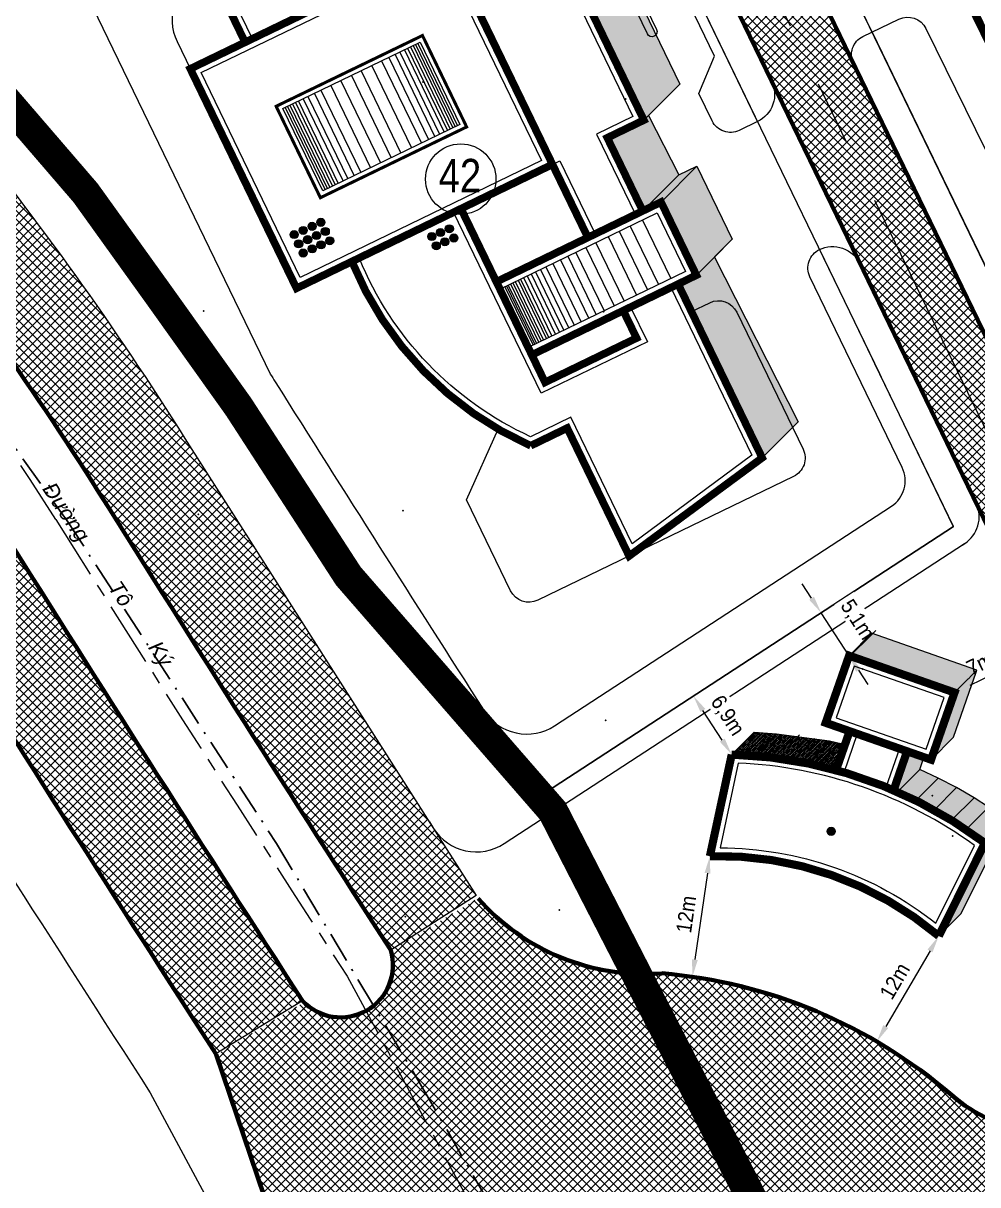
# Model space of a CAD drawing. Header units: millimetres. Extents: x 89040 to 596321, y -313033 to 2401191.
# Drawn here: x 595561.6 to 595655.6, y 1200330.2 to 1200444.5 of the extents above; entities that cross this region are included whole.
import ezdxf

# ---------------------------------------------------------------- set-up
doc = ezdxf.new("R2010")
doc.units = ezdxf.units.MM
doc.header["$MEASUREMENT"] = 0
for name, pattern in [('CENTER', [50.8, 31.75, -6.35, 6.35, -6.35]), ('DASHDOT2', [0.5, 0.25, -0.125, 0, -0.125]), ('HIDDEN', [0.375, 0.25, -0.125]), ('RANHXA', [5.2, 3, -1, 0.2, -1])]:
    doc.linetypes.add(name, pattern=pattern)
doc.layers.get('0').update_dxf_attribs({"color": 251, "lineweight": 9})
doc.layers.get('Defpoints').update_dxf_attribs({"lineweight": 9})
for name, color, linetype, lineweight in [('BONGDO', 251, 'Continuous', 9), ('CONGTRINH', 7, 'Continuous', 20), ('CONGTRINH2', 30, 'Continuous', 18), ('LEDUONG', 6, 'Continuous', 20), ('LONGDUONG', 4, 'Continuous', 90), ('RANHDAT', 1, 'DASHDOT2', 25), ('SO', 61, 'Continuous', 18), ('tang cao', 7, 'Continuous', 5), ('truc', 8, 'CENTER', 9)]:
    doc.layers.add(name, color=color, linetype=linetype, lineweight=lineweight)
doc.layers.add('DUONG NOI BO CONG TRINH', color=7, linetype='Continuous', lineweight=20, true_color=0x5e5e5e)
for name, color, linetype in [('NOI-SUY-5', 5, 'Continuous'), ('TENPHO', 7, 'Continuous'), ('TIMP2', 3, 'Continuous')]:
    doc.layers.add(name, color=color, linetype=linetype)
doc.styles.add('STYLE2', font='VHELVCN.TTF')
doc.styles.add('TX', font='VHELVEB.TTF', dxfattribs={"width": 0.9})
doc.styles.add('VN-HEM', font='Vnariali.ttf')
doc.dimstyles.new('500', dxfattribs={"dimtxt": 1.5, "dimasz": 1.7, "dimexe": 0.5, "dimexo": 1, "dimgap": 0.75, "dimtad": 1, "dimdec": 1, "dimzin": 9, "dimtxsty": 'TX', "dimcen": 2.5, "dimclrd": 256, "dimclre": 256, "dimazin": 0, "dimtfac": 1, "dimtdec": 1, "dimtmove": 2, "dimatfit": 0, "dimldrblk": 'DOTSMALL', "dimfxl": 1, "dimtfill": 1, "dimlwd": -1, "dimlwe": -1, "dimarcsym": 0})
pattern_1 = [(45, (27179.217, -3.7959), (-0.44194173824, 0.44194173824), []), (135, (27179.217, -3.7959), (-0.44194173824, -0.44194173824), [])]
pattern_2 = [(45, (594650.35277, 1198136.11867), (-0.44194174, 0.44194174), []), (135, (594650.35277, 1198136.11867), (-0.44194174, -0.44194174), [])]
pattern_3 = [(45, (594650.35277, 1198136.11867), (-0.176776695, 0.176776695), []), (45, (594650.52954, 1198136.11867), (-0.176776695, 0.176776695), [0.3125, -0.0625, 0, -0.0625])]

# ---------------------------------------------------------------- blocks, each defined once
blk = doc.blocks.new('*D20')
at = {"layer": 'Defpoints', "color": 0, "transparency": 16777216}
for p in [(595659.61, 1200381.69), (595659.61, 1200381.69), (595653.3, 1200378.65)]:
    blk.add_point(p, dxfattribs=at)
at = {"layer": 'LEDUONG', "transparency": 16777216}
for p, q in [((595659.61, 1200381.69), (595659.39, 1200382.14)), ((595654.83, 1200379.39), (595658.08, 1200380.96)), ((595653.3, 1200378.65), (595653.08, 1200379.1))]:
    blk.add_line(p, q, dxfattribs=at)
for points in [[(595657.95, 1200381.21), (595658.2, 1200380.7), (595659.61, 1200381.69)], [(595654.71, 1200379.64), (595654.95, 1200379.13), (595653.3, 1200378.65)]]:
    blk.add_solid(points, dxfattribs=at)
at = {"layer": 'LEDUONG', "color": 0, "transparency": 16777216, "insert": (595655.8, 1200381.52), "char_height": 1.5, "attachment_point": 5, "rotation": 25.7612, "style": 'TX', "bg_fill": 3, "box_fill_scale": 1.25, "bg_fill_color": 256, "bg_fill_true_color": 13158600, "bg_fill_transparency": 0}
blk.add_mtext('7m', dxfattribs=at)
blk = doc.blocks.new('_DotSmall')
at = {"color": 0, "linetype": 'ByBlock', "const_width": 0.5}
blk.add_lwpolyline([(-0.0625, 0, 1), (0.0625, 0, 1)], format="xyb", close=True, dxfattribs=at)
blk = doc.blocks.new('*D21')
at = {"layer": 'Defpoints', "color": 0, "transparency": 16777216}
for p in [(595640.16, 1200386.51), (595640.16, 1200386.51), (595642.92, 1200382.28)]:
    blk.add_point(p, dxfattribs=at)
at = {"layer": 'LEDUONG', "transparency": 16777216}
for p, q in [((595639.23, 1200387.93), (595638.3, 1200389.35)), ((595640.16, 1200386.51), (595640.57, 1200386.78)), ((595642.92, 1200382.28), (595643.33, 1200382.55)), ((595643.84, 1200380.85), (595644.77, 1200379.43))]:
    blk.add_line(p, q, dxfattribs=at)
for points in [[(595639.46, 1200388.09), (595638.99, 1200387.78), (595640.16, 1200386.51)], [(595644.08, 1200381.01), (595643.61, 1200380.7), (595642.92, 1200382.28)]]:
    blk.add_solid(points, dxfattribs=at)
at = {"layer": 'LEDUONG', "color": 0, "transparency": 16777216, "insert": (595643.67, 1200385.78), "char_height": 1.5, "attachment_point": 5, "rotation": 303.1111, "style": 'TX', "bg_fill": 3, "box_fill_scale": 1.25, "bg_fill_color": 256, "bg_fill_true_color": 13158600, "bg_fill_transparency": 0}
blk.add_mtext('5,1m', dxfattribs=at)
at = {"layer": 'LEDUONG', "transparency": 16777216}
blk.add_line((595642.92, 1200382.28), (595640.16, 1200386.51), dxfattribs=at)
blk = doc.blocks.new('*D22')
at = {"layer": 'Defpoints', "color": 0, "transparency": 16777216}
for p in [(595651.75, 1200354.68), (595645.66, 1200344.3), (595645.66, 1200344.3)]:
    blk.add_point(p, dxfattribs=at)
at = {"layer": 'LEDUONG', "transparency": 16777216}
for p, q in [((595651.75, 1200354.68), (595651.31, 1200354.93)), ((595650.89, 1200353.21), (595646.52, 1200345.77)), ((595645.66, 1200344.3), (595645.23, 1200344.55))]:
    blk.add_line(p, q, dxfattribs=at)
for points in [[(595650.64, 1200353.35), (595651.13, 1200353.07), (595651.75, 1200354.68)], [(595646.28, 1200345.91), (595646.77, 1200345.62), (595645.66, 1200344.3)]]:
    blk.add_solid(points, dxfattribs=at)
at = {"layer": 'LEDUONG', "color": 0, "transparency": 16777216, "insert": (595647.41, 1200350.25), "char_height": 1.5, "attachment_point": 5, "rotation": 59.6396, "style": 'TX', "bg_fill": 3, "box_fill_scale": 1.25, "bg_fill_color": 256, "bg_fill_true_color": 13158600, "bg_fill_transparency": 0}
blk.add_mtext('12m', dxfattribs=at)
blk = doc.blocks.new('*D23')
at = {"layer": 'Defpoints', "color": 0, "transparency": 16777216}
for p in [(595629.21, 1200362.54), (595627.49, 1200350.67), (595627.49, 1200350.67)]:
    blk.add_point(p, dxfattribs=at)
at = {"layer": 'LEDUONG', "transparency": 16777216}
for p, q in [((595629.21, 1200362.54), (595629.71, 1200362.47)), ((595628.97, 1200360.86), (595627.73, 1200352.35)), ((595627.49, 1200350.67), (595627.99, 1200350.59))]:
    blk.add_line(p, q, dxfattribs=at)
for points in [[(595628.69, 1200360.9), (595629.25, 1200360.82), (595629.21, 1200362.54)], [(595627.45, 1200352.39), (595628.02, 1200352.31), (595627.49, 1200350.67)]]:
    blk.add_solid(points, dxfattribs=at)
at = {"layer": 'LEDUONG', "color": 0, "transparency": 16777216, "insert": (595626.87, 1200356.82), "char_height": 1.5, "attachment_point": 5, "rotation": 81.743, "style": 'TX', "bg_fill": 3, "box_fill_scale": 1.25, "bg_fill_color": 256, "bg_fill_true_color": 13158600, "bg_fill_transparency": 0}
blk.add_mtext('12m', dxfattribs=at)
blk = doc.blocks.new('*D25')
at = {"layer": 'Defpoints', "color": 0, "transparency": 16777216}
for p in [(595627.59, 1200378.31), (595627.59, 1200378.31), (595631.36, 1200372.54)]:
    blk.add_point(p, dxfattribs=at)
at = {"layer": 'LEDUONG', "transparency": 16777216}
for p, q in [((595627.59, 1200378.31), (595628.01, 1200378.59)), ((595630.43, 1200373.96), (595628.52, 1200376.89)), ((595631.36, 1200372.54), (595631.78, 1200372.81))]:
    blk.add_line(p, q, dxfattribs=at)
for points in [[(595628.76, 1200377.04), (595628.28, 1200376.73), (595627.59, 1200378.31)], [(595630.67, 1200374.12), (595630.19, 1200373.81), (595631.36, 1200372.54)]]:
    blk.add_solid(points, dxfattribs=at)
at = {"layer": 'LEDUONG', "color": 0, "transparency": 16777216, "insert": (595630.88, 1200376.34), "char_height": 1.5, "attachment_point": 5, "rotation": 303.1111, "style": 'TX', "bg_fill": 3, "box_fill_scale": 1.25, "bg_fill_color": 256, "bg_fill_true_color": 13158600, "bg_fill_transparency": 0}
blk.add_mtext('6,9m', dxfattribs=at)

msp = doc.modelspace()

# ---------------------------------------------------------------- hatches: boundary and pattern name
at = {"layer": 'BONGDO'}
h = msp.add_hatch(dxfattribs=at)
h.set_pattern_fill('ANSI35', color=256, style=0)
h.set_pattern_definition(pattern_3)
h.paths.add_polyline_path([(595580.84, 1200448.07), (595584.38, 1200451.61), (595592.35, 1200455.75), (595593.11, 1200453.99), (595594.33, 1200454.6), (595597.87, 1200458.14), (595613.18, 1200465.55), (595626.25, 1200438.55), (595623.43, 1200435.73), (595623.18, 1200435.47), (595626.14, 1200429.61), (595627.94, 1200430.48), (595631.42, 1200423.28), (595629.65, 1200421.51), (595637.9, 1200405.31), (595634.36, 1200401.76), (595626.08, 1200418.87), (595627.88, 1200419.74), (595624.4, 1200426.94), (595622.6, 1200426.07), (595619.11, 1200433.27), (595622.71, 1200435.01), (595609.64, 1200462.01), (595594.33, 1200454.6), (595595.64, 1200451.9), (595590.24, 1200449.29), (595588.93, 1200451.99)])
at = {"layer": 'DUONG NOI BO CONG TRINH'}
h = msp.add_hatch(dxfattribs=at)
h.set_pattern_fill('NET', color=256, scale=5, angle=45, style=0)
h.set_pattern_definition(pattern_1)
h.paths.add_polyline_path([(595630.37, 1200478.8), (595769.43, 1200546.96, -0.550435), (595780.95, 1200539.88), (595781.21, 1200520.92, 0.357302), (595775.34, 1200505.52, 0.263484), (595735.66, 1200412.09, 0.041197), (595738.96, 1200395.47), (595744.39, 1200398.32, -0.302854), (595778.53, 1200500.4, 0.211623), (595788.38, 1200496.66), (595796.21, 1200483.4, -0.367017), (595795.12, 1200477.03, 0.185232), (595775.33, 1200441.41, 0.078929), (595777.57, 1200415.73), (595784.25, 1200419.24, -0.094363), (595783.25, 1200440.29, -0.167643), (595797.77, 1200468.67, -0.483922), (595805.54, 1200467.61), (595819.24, 1200444.42, 0.114986), (595812.15, 1200433.87), (595845.01, 1200451.12, 0.14064), (595829.57, 1200450.53), (595816.09, 1200473.34, -0.479365), (595818.84, 1200480.64, -0.195541), (595861.93, 1200477.63, -0.078648), (595876.13, 1200467.45), (595883.52, 1200471.32, 0.088777), (595865.49, 1200484.8, 0.210308), (595812.9, 1200487, -0.367789), (595806.77, 1200489.12), (595798.71, 1200502.76, 0.449248), (595793.2, 1200521.41), (595792.74, 1200555.04), (595792.56, 1200568.12), (595787.56, 1200568.12), (595787.59, 1200566.04, -1), (595785.59, 1200566.01), (595785.56, 1200568.12), (595780.56, 1200568.12), (595780.58, 1200566.43, -0.289961), (595776.1, 1200559.14), (595711.67, 1200527.56), (595626.93, 1200486.02, -0.415656), (595620.23, 1200488.34), (595595.44, 1200539.55), (595588.83, 1200534.85), (595673.04, 1200360.88), (595680.13, 1200364.6), (595628.08, 1200472.13, -0.412772)])
h.paths.add_polyline_path([(595787.83, 1200548.59, 0.999924), (595785.83, 1200548.56, 0.00002), (595785.83, 1200548.56, 0.000013), (595785.83, 1200548.56, 2225215.43529), (595785.83, 1200548.56, 0.000001), (595785.83, 1200548.56, 0.000004), (595785.83, 1200548.56), (595786.17, 1200523.41, 0.999845), (595788.17, 1200523.43, 0.000078), (595788.17, 1200523.43)], flags=16)
h.paths.add_polyline_path([(595796.38, 1200496.87), (595823.59, 1200450.82, -1), (595821.87, 1200449.8), (595794.66, 1200495.86, -1)], flags=16)
h = msp.add_hatch(dxfattribs=at)
h.set_pattern_fill('NET', color=256, scale=5, angle=45, style=0)
h.set_pattern_definition(pattern_2)
edge = h.paths.add_edge_path()
edge.add_line((595597.78, 1200353.29), (595569.06, 1200398.34))
edge.add_arc((595306.84, 1200233.54), 309.7, 32.1495, 46.2744)
edge.add_line((595520.91, 1200457.35), (595503.49, 1200474.19))
edge.add_line((595503.49, 1200474.19), (595511.77, 1200480.08))
edge.add_line((595511.77, 1200480.08), (595528.92, 1200463.52))
edge.add_arc((595306.84, 1200233.54), 319.7, 32.1495, 46.0013, ccw=False)
edge.add_line((595577.52, 1200403.66), (595606.2, 1200358.68))
edge.add_line((595606.2, 1200358.68), (595597.78, 1200353.29))
h = msp.add_hatch(dxfattribs=at)
h.set_pattern_fill('NET', color=256, scale=5, angle=45, style=0)
h.set_pattern_definition(pattern_2)
edge = h.paths.add_edge_path()
edge.add_line((595580.56, 1200343.08), (595552.12, 1200387.7))
edge.add_arc((595306.84, 1200233.54), 289.7, 32.1495, 46.2744)
edge.add_arc((597371.86, 1202392.53), 2697.86, 225.67822, 226.27441, ccw=False)
edge.add_line((595486.9, 1200462.4), (595495.2, 1200468.3))
edge.add_line((595495.2, 1200468.3), (595514, 1200450.12))
edge.add_arc((595306.84, 1200233.54), 299.7, 32.1495, 46.2744, ccw=False)
edge.add_line((595560.59, 1200393.02), (595589.09, 1200348.31))
edge.add_line((595589.09, 1200348.31), (595580.56, 1200343.08))
h = msp.add_hatch(dxfattribs=at)
h.set_pattern_fill('NET', color=256, scale=5, angle=45, style=0)
h.set_pattern_definition(pattern_1)
h.paths.add_polyline_path([(595675.39, 1200317.49), (595684.43, 1200322), (595701.84, 1200330.68), (595692.91, 1200348.58), (595666.47, 1200335.39, -0.317837), (595655.05, 1200337.14, 0.071067), (595643.6, 1200345.43), (595589.44, 1200317.01), (595592.1, 1200309.16), (595629.35, 1200236.66), (595665.39, 1200254.17), (595660.92, 1200262.74, -0.27302), (595661.63, 1200273.03, 0.182255), (595669.93, 1200307.31, -0.317837)])
h.paths.add_polyline_path([(595648.42, 1200293.83, -0.665657), (595642.94, 1200293.06), (595623.97, 1200324.95, -0.665657), (595627.27, 1200329.39, -0.41831)], flags=16)
h.paths.add_polyline_path([(595643.6, 1200345.43, 0.01467), (595640.96, 1200346.72, 0.096487), (595622.81, 1200350.95, -0.216025), (595606.39, 1200358.39), (595597.79, 1200353.26, -0.776071), (595589.24, 1200348.15), (595580.61, 1200343), (595589.44, 1200317.01)])
at = {"layer": 'tang cao'}
h = msp.add_hatch(color=256, dxfattribs=at)
edge = h.paths.add_edge_path()
edge.add_arc((595590.9, 1200424.95), 0.399, 24.7271, 384.7271)
h = msp.add_hatch(color=256, dxfattribs=at)
edge = h.paths.add_edge_path()
edge.add_arc((595588.28, 1200423.74), 0.399, 24.7271, 384.7271)
h = msp.add_hatch(color=256, dxfattribs=at)
edge = h.paths.add_edge_path()
edge.add_arc((595589.17, 1200424.15), 0.399, 24.7271, 384.7271)
h = msp.add_hatch(color=256, dxfattribs=at)
edge = h.paths.add_edge_path()
edge.add_arc((595590.04, 1200424.55), 0.399, 24.7271, 384.7271)
h = msp.add_hatch(color=256, dxfattribs=at)
edge = h.paths.add_edge_path()
edge.add_arc((595590.48, 1200423.64), 0.399, 24.7271, 384.7271)
h = msp.add_hatch(color=256, dxfattribs=at)
edge = h.paths.add_edge_path()
edge.add_arc((595591.34, 1200424.04), 0.399, 24.7271, 384.7271)
h = msp.add_hatch(color=256, dxfattribs=at)
edge = h.paths.add_edge_path()
edge.add_arc((595602.68, 1200423.94), 0.399, 24.7271, 384.7271)
h = msp.add_hatch(color=256, dxfattribs=at)
edge = h.paths.add_edge_path()
edge.add_arc((595603.56, 1200424.31), 0.399, 24.7271, 384.7271)
h = msp.add_hatch(color=256, dxfattribs=at)
edge = h.paths.add_edge_path()
edge.add_arc((595588.72, 1200422.83), 0.399, 24.7271, 384.7271)
h = msp.add_hatch(color=256, dxfattribs=at)
edge = h.paths.add_edge_path()
edge.add_arc((595589.61, 1200423.24), 0.399, 24.7271, 384.7271)
h = msp.add_hatch(color=256, dxfattribs=at)
edge = h.paths.add_edge_path()
edge.add_arc((595590.92, 1200422.73), 0.399, 24.7271, 384.7271)
h = msp.add_hatch(color=256, dxfattribs=at)
edge = h.paths.add_edge_path()
edge.add_arc((595591.78, 1200423.13), 0.399, 24.7271, 384.7271)
h = msp.add_hatch(color=256, dxfattribs=at)
edge = h.paths.add_edge_path()
edge.add_arc((595601.83, 1200423.55), 0.399, 24.7271, 384.7271)
h = msp.add_hatch(color=256, dxfattribs=at)
edge = h.paths.add_edge_path()
edge.add_arc((595602.27, 1200422.64), 0.399, 24.7271, 384.7271)
h = msp.add_hatch(color=256, dxfattribs=at)
edge = h.paths.add_edge_path()
edge.add_arc((595603.12, 1200423.03), 0.399, 24.7271, 384.7271)
h = msp.add_hatch(color=256, dxfattribs=at)
edge = h.paths.add_edge_path()
edge.add_arc((595604, 1200423.4), 0.399, 24.7271, 384.7271)
h = msp.add_hatch(color=256, dxfattribs=at)
edge = h.paths.add_edge_path()
edge.add_arc((595589.16, 1200421.92), 0.399, 24.7271, 384.7271)
h = msp.add_hatch(color=256, dxfattribs=at)
edge = h.paths.add_edge_path()
edge.add_arc((595590.05, 1200422.33), 0.399, 24.7271, 384.7271)
h = msp.add_hatch(color=256, dxfattribs=at)
edge = h.paths.add_edge_path()
edge.add_arc((595641.15, 1200364.98), 0.399, 0, 360)

# ---------------------------------------------------------------- linework, layer by layer
at = {"layer": 'BONGDO'}
for p, q in [((595622.71, 1200435.01), (595626.25, 1200438.55)), ((595624.4, 1200426.94), (595627.94, 1200430.48)), ((595622.6, 1200426.07), (595626.14, 1200429.61)), ((595627.88, 1200419.74), (595631.42, 1200423.28)), ((595634.36, 1200401.76), (595637.9, 1200405.31)), ((595635.82, 1200372.28), (595638.03, 1200374.49)), ((595637.34, 1200371.9), (595639.55, 1200374.11)), ((595638.77, 1200371.67), (595640.98, 1200373.88)), ((595650.99, 1200372.04), (595653.2, 1200374.25)), ((595639.91, 1200371.42), (595642.12, 1200373.63)), ((595647.68, 1200368.87), (595649.89, 1200371.08)), ((595649.49, 1200368.02), (595651.7, 1200370.23)), ((595651.28, 1200367.08), (595653.49, 1200369.29)), ((595653.01, 1200366.07), (595655.22, 1200368.28)), ((595654.43, 1200365.15), (595656.64, 1200367.37))]:
    msp.add_line(p, q, dxfattribs=at)
msp.add_lwpolyline([(595613.18, 1200465.55), (595626.25, 1200438.55), (595623.43, 1200435.73), (595623.18, 1200435.47), (595626.14, 1200429.61), (595627.94, 1200430.48), (595631.42, 1200423.28), (595629.65, 1200421.51), (595637.9, 1200405.31), (595634.36, 1200401.76), (595626.08, 1200418.87), (595627.88, 1200419.74), (595624.4, 1200426.94), (595622.6, 1200426.07), (595619.11, 1200433.27), (595622.71, 1200435.01), (595609.64, 1200462.01)], dxfattribs=at)
at = {"layer": 'CONGTRINH'}
for points, const_width in [([(595663.29, 1200429.2), (595699.21, 1200446.81), (595691.15, 1200463.24), (595685.77, 1200460.6), (595679.97, 1200472.43), (595685.4, 1200475.09), (595677.26, 1200491.71), (595641.73, 1200474.29), (595649.87, 1200457.68), (595654.83, 1200460.11), (595660.62, 1200448.28), (595655.24, 1200445.64), (595663.29, 1200429.2)], 0.8), ([(595583.45, 1200442.67), (595580.84, 1200448.07), (595588.93, 1200451.99), (595590.24, 1200449.29), (595595.64, 1200451.9), (595594.33, 1200454.6), (595609.64, 1200462.01), (595622.71, 1200435.01), (595619.11, 1200433.27), (595622.6, 1200426.07)], 0.75), ([(595655.24, 1200445.64), (595663.29, 1200429.2)], 0.8), ([(595613.71, 1200430.65), (595617.2, 1200423.45)], 0.75), ([(595608.19, 1200419.09), (595624.4, 1200426.94), (595627.88, 1200419.74), (595611.67, 1200411.89)], 0.75), ([(595620.68, 1200416.25), (595621.99, 1200413.55), (595612.98, 1200409.19), (595604.7, 1200426.29)], 0.75), ([(595653.3, 1200378.65), (595642.92, 1200382.28), (595640.61, 1200375.67), (595650.99, 1200372.04), (595653.3, 1200378.65)], 0.8), ([(595642.97, 1200374.84), (595641.63, 1200371.01)], 0.8), ([(595648.63, 1200372.87), (595647.3, 1200369.03)], 0.8)]:
    msp.add_lwpolyline(points, dxfattribs=dict(at, const_width=const_width))
for points, const_width in [([(595588.51, 1200418.45), (595578.05, 1200440.06), (595603.26, 1200452.26), (595613.71, 1200430.65), (595588.51, 1200418.45)], 0.75), ([(595590.86, 1200427.37), (595586.5, 1200436.37), (595600.91, 1200443.34), (595605.26, 1200434.34), (595590.86, 1200427.37)], 0.3)]:
    msp.add_lwpolyline(points, close=True, dxfattribs=dict(at, const_width=const_width))
for points, const_width in [([(595626.08, 1200418.87), (595634.36, 1200401.76), (595621.26, 1200392.09), (595615.16, 1200404.69), (595611.57, 1200402.95, -0.193629), (595593.96, 1200421.09)], 0.75), ([(595629.21, 1200362.54), (595631.36, 1200372.54, -0.155015), (595656.29, 1200363.84), (595651.75, 1200354.68, 0.183493), (595629.21, 1200362.54, -0.183493)], 0.8)]:
    msp.add_lwpolyline(points, format="xyb", dxfattribs=dict(at, const_width=const_width))
at = {"layer": 'CONGTRINH2'}
for points in [[(595584.17, 1200443.02), (595581.91, 1200447.7), (595588.56, 1200450.92), (595589.86, 1200448.22), (595596.71, 1200451.53), (595595.4, 1200454.23), (595609.27, 1200460.95), (595621.64, 1200435.38), (595618.04, 1200433.64), (595621.88, 1200425.72)], [(595613.71, 1200430.65), (595614.43, 1200431), (595617.92, 1200423.8)], [(595621.4, 1200416.6), (595623.06, 1200413.18), (595612.61, 1200408.12), (595603.98, 1200425.94)], [(595608.53, 1200418.37), (595624.03, 1200425.87), (595626.82, 1200420.11), (595611.32, 1200412.61)], [(595643.72, 1200374.58), (595642.39, 1200370.75)], [(595647.88, 1200373.13), (595646.54, 1200369.3)]]:
    msp.add_lwpolyline(points, dxfattribs=at)
for points in [[(595588.88, 1200419.52), (595579.12, 1200439.69), (595602.88, 1200451.19), (595612.64, 1200431.03)], [(595591.09, 1200428.04), (595587.17, 1200436.14), (595600.67, 1200442.67), (595604.59, 1200434.57)], [(595652.28, 1200378.16), (595643.41, 1200381.26), (595641.63, 1200376.16), (595650.5, 1200373.06)]]:
    msp.add_lwpolyline(points, close=True, dxfattribs=at)
msp.add_lwpolyline([(595625.36, 1200418.52), (595633.35, 1200402.01), (595621.56, 1200393.3), (595615.53, 1200405.76), (595611.56, 1200403.84, -0.190733), (595594.7, 1200421.4, -0.190733)], format="xyb", dxfattribs=at)
msp.add_lwpolyline([(595632, 1200371.71), (595630.21, 1200363.36, -0.1683), (595651.47, 1200355.93), (595655.27, 1200363.59, 0.147075), (595632, 1200371.71, 0.147075)], format="xyb", close=True, dxfattribs=at)
at = {"layer": 'DUONG NOI BO CONG TRINH'}
for points in [[(595597.78, 1200353.29), (595569.06, 1200398.34, 0.06171), (595520.91, 1200457.35), (595503.49, 1200474.19), (595511.77, 1200480.08), (595528.92, 1200463.52, -0.060514), (595577.52, 1200403.66), (595606.2, 1200358.68)], [(595580.56, 1200343.08), (595552.12, 1200387.7, 0.06171), (595507.09, 1200442.89, -0.002601), (595486.9, 1200462.4), (595495.2, 1200468.3), (595514, 1200450.12, -0.06171), (595560.59, 1200393.02), (595589.09, 1200348.31)]]:
    msp.add_lwpolyline(points, format="xyb", close=True, dxfattribs=at)
at = {"layer": 'LEDUONG'}
msp.add_line((595640, 1200422.27), (595645.9, 1200410.07), dxfattribs=at)
for points in [[(595273.75, 1200591.67), (595347.04, 1200558.51, -0.058394), (595419.07, 1200515.19, -0.033126), (595456.89, 1200481.73, 0.006859), (595501.9, 1200437.47, -0.06171), (595545.77, 1200383.71, 0.003175), (595574.11, 1200339.25), (595606.02, 1200279.88), (595606.02, 1200279.88)], [(595273.75, 1200591.67), (595347.04, 1200558.51, -0.058394), (595419.07, 1200515.19, -0.033126), (595456.89, 1200481.73, 0.006859), (595501.9, 1200437.47, -0.06171), (595545.77, 1200383.71, 0.003175), (595574.11, 1200339.25), (595606.02, 1200279.88), (595606.02, 1200279.88)], [(595273.75, 1200591.67), (595347.04, 1200558.51, -0.058394), (595419.07, 1200515.19, -0.033126), (595456.89, 1200481.73, 0.006859), (595501.9, 1200437.47, -0.06171), (595545.77, 1200383.71, 0.003175), (595574.11, 1200339.25), (595606.02, 1200279.88), (595606.02, 1200279.88)], [(595643.84, 1200439.56), (595643.35, 1200440.57, -0.414214), (595644.28, 1200443.24), (595647.82, 1200444.95, -0.412772), (595650.48, 1200444.03), (595659.28, 1200426.15), (595663.3, 1200424.76), (595705.55, 1200445.21), (595706.94, 1200449.22), (595683.51, 1200497.61), (595680.18, 1200498.76), (595662.47, 1200490.08, -0.414214), (595661.13, 1200490.53), (595660.69, 1200491.43, -0.414214), (595661.6, 1200494.11), (595662.39, 1200494.5)], [(595634.89, 1200439.7), (595635.29, 1200438.87, -0.414293), (595633.89, 1200434.86), (595632.11, 1200434, -0.414214), (595629.43, 1200434.93), (595628.13, 1200437.63), (595629.68, 1200441.31), (595615.15, 1200471.35, 0.414293), (595612.48, 1200472.27), (595568.35, 1200450.92, 0.414214), (595567.42, 1200448.24), (595585.93, 1200410.02)], [(595614.37, 1200463.75), (595623.96, 1200443.94, -0.414253), (595623.72, 1200443.27, -0.414174), (595623.06, 1200443.5), (595613.47, 1200463.31, -0.37328), (595613.64, 1200463.94, -0.456368), (595614.37, 1200463.75), (595614.37, 1200463.75)], [(595588.93, 1200451.99), (595588.93, 1200451.99, 0.414214), (595586.26, 1200452.92), (595579.07, 1200449.44, 0.414214), (595576.75, 1200442.76), (595578.95, 1200438.19)], [(595585.93, 1200410.01, -0.000682), (595586.41, 1200409.25, 0.002338), (595606.98, 1200376.86, 0.416392), (595613.92, 1200375.37), (595647.08, 1200396.99, 0.377385), (595648.14, 1200400.81), (595639.06, 1200419.59, -0.414214), (595639.99, 1200422.26), (595640, 1200422.27)], [(595640, 1200422.27), (595639.99, 1200422.26, -0.414214), (595644, 1200420.87), (595644.07, 1200420.72)], [(595627.39, 1200416.17), (595629.19, 1200417.03, -0.414095), (595631.86, 1200416.1), (595638.39, 1200402.6, -0.414214), (595637.46, 1200399.93), (595612.27, 1200387.74, -0.414135), (595609.59, 1200388.67), (595605.26, 1200397.63), (595608.38, 1200404.57)], [(595601.59, 1200365.91), (595602, 1200365.27, 0.417234), (595608.95, 1200363.77), (595654.28, 1200393.33)]]:
    msp.add_lwpolyline(points, format="xyb", dxfattribs=at)
for points in [[(595733.73, 1200455.79), (595657.24, 1200418.76), (595632.09, 1200470.73), (595634.4, 1200477.43), (595683.79, 1200501.64), (595701.13, 1200465.8), (595733.73, 1200455.79)], [(595614.29, 1200475.37), (595633.68, 1200435.33), (595642.95, 1200416.17), (595653.18, 1200395)], [(595633.91, 1200434.87), (595622.79, 1200457.84)], [(595653.19, 1200395.01), (595612.28, 1200368.32), (595606.34, 1200375.15), (595598.83, 1200384.03), (595593.61, 1200390.12), (595589.9, 1200395.84), (595581.79, 1200408.2), (595577.22, 1200414.62), (595575.56, 1200416.95), (595575.56, 1200416.95), (595573.31, 1200420.19), (595571.46, 1200422.66), (595570.4, 1200424.14), (595568.79, 1200426.4), (595567.46, 1200428.22), (595567.46, 1200428.22), (595567.46, 1200428.22), (595564.95, 1200431.07), (595563.59, 1200432.67), (595560.56, 1200436.18), (595559.11, 1200437.87), (595557.07, 1200440.23), (595555.13, 1200442.42), (595552.24, 1200445.22)], [(595645.18, 1200443.68), (595661.69, 1200409.57)], [(595599.98, 1200442.34), (595603.9, 1200434.24)], [(595600.22, 1200442.45), (595604.14, 1200434.35)], [(595600.45, 1200442.56), (595604.37, 1200434.46)], [(595597.6, 1200441.19), (595601.52, 1200433.09)], [(595598.21, 1200441.48), (595602.14, 1200433.38)], [(595598.68, 1200441.71), (595602.6, 1200433.61)], [(595599.14, 1200441.93), (595603.06, 1200433.83)], [(595599.45, 1200442.08), (595603.37, 1200433.98)], [(595599.72, 1200442.21), (595603.65, 1200434.11)], [(595595.91, 1200440.37), (595599.83, 1200432.27)], [(595596.88, 1200440.84), (595600.8, 1200432.74)], [(595592.86, 1200438.89), (595596.78, 1200430.79)], [(595593.92, 1200439.41), (595597.84, 1200431.31)], [(595593.92, 1200439.41), (595597.84, 1200431.31)], [(595594.86, 1200439.86), (595598.78, 1200431.76)], [(595590.91, 1200437.95), (595594.83, 1200429.84)], [(595591.88, 1200438.42), (595595.8, 1200430.31)], [(595588.12, 1200436.6), (595592.04, 1200428.5)], [(595588.4, 1200436.73), (595592.32, 1200428.63)], [(595588.7, 1200436.88), (595592.62, 1200428.78)], [(595589.17, 1200437.1), (595593.09, 1200429)], [(595589.63, 1200437.33), (595593.55, 1200429.23)], [(595590.27, 1200437.64), (595594.19, 1200429.53)], [(595587.4, 1200436.25), (595591.32, 1200428.15)], [(595587.62, 1200436.36), (595591.55, 1200428.26)], [(595587.86, 1200436.47), (595591.78, 1200428.37)], [(595653.19, 1200395.01), (595645.44, 1200411.02)], [(595612.28, 1200368.32), (595653.19, 1200395.01)], [(595612.28, 1200368.32), (595613.54, 1200366.76)]]:
    msp.add_lwpolyline(points, dxfattribs=at)
at = {"layer": 'LEDUONG', "lineweight": 5}
for points in [[(595622.57, 1200425.17), (595625.36, 1200419.41)], [(595620.28, 1200424.06), (595623.07, 1200418.3)], [(595621.36, 1200424.58), (595624.15, 1200418.82)], [(595617.97, 1200422.94), (595620.76, 1200417.18)], [(595619.2, 1200423.54), (595621.99, 1200417.77)], [(595616.01, 1200421.99), (595618.8, 1200416.23)], [(595617, 1200422.47), (595619.78, 1200416.71)], [(595613.07, 1200420.57), (595615.86, 1200414.81)], [(595613.74, 1200420.89), (595616.53, 1200415.13)], [(595614.49, 1200421.25), (595617.28, 1200415.49)], [(595615.23, 1200421.61), (595618.02, 1200415.85)], [(595610.87, 1200419.5), (595613.66, 1200413.74)], [(595611.21, 1200419.67), (595614, 1200413.91)], [(595611.61, 1200419.86), (595614.39, 1200414.1)], [(595612.05, 1200420.07), (595614.84, 1200414.31)], [(595612.53, 1200420.3), (595615.32, 1200414.54)], [(595609.02, 1200418.61), (595611.81, 1200412.85)], [(595609.17, 1200418.68), (595611.96, 1200412.92)], [(595609.36, 1200418.77), (595612.15, 1200413.01)], [(595609.58, 1200418.88), (595612.37, 1200413.11)], [(595609.82, 1200418.99), (595612.61, 1200413.23)], [(595610.05, 1200419.11), (595612.84, 1200413.35)], [(595610.32, 1200419.24), (595613.11, 1200413.47)], [(595610.57, 1200419.35), (595613.36, 1200413.59)]]:
    msp.add_lwpolyline(points, dxfattribs=at)
at = {"layer": 'LEDUONG'}
msp.add_arc((595652.54, 1200395.98), 3.19, 298.2478, 18.9014, dxfattribs=at)
at = {"layer": 'LONGDUONG'}
msp.add_line((595628.07, 1200453.78), (595641.7, 1200425.62), dxfattribs=at)
at = {"layer": 'LONGDUONG', "linetype": 'ByBlock'}
msp.add_line((595580.61, 1200343), (595592.1, 1200309.16), dxfattribs=at)
for points in [[(595276.84, 1200598.5), (595350.13, 1200565.34, -0.058394), (595423.65, 1200521.12, -0.033126), (595462.22, 1200487, 0.006859), (595507.09, 1200442.89, -0.06171), (595552.12, 1200387.7, 0.003192), (595580.56, 1200343.08), (595580.61, 1200343)], [(595276.84, 1200598.5), (595350.13, 1200565.34, -0.058394), (595423.65, 1200521.12, -0.033126), (595462.22, 1200487, 0.006859), (595507.09, 1200442.89, -0.06171), (595552.12, 1200387.7, 0.003192), (595580.56, 1200343.08), (595580.61, 1200343)], [(595360.94, 1200582.4), (595360.94, 1200582.4, -0.056575), (595435.89, 1200536.95, -0.033126), (595476.43, 1200501.07, 0.006859), (595520.91, 1200457.35, -0.06171), (595569.06, 1200398.34, 0.003239), (595597.78, 1200353.29)], [(595360.94, 1200582.4), (595360.94, 1200582.4, -0.056575), (595435.89, 1200536.95, -0.033126), (595476.43, 1200501.07, 0.006859), (595520.91, 1200457.35, -0.06171), (595569.06, 1200398.34, 0.003239), (595597.78, 1200353.29)], [(595356.88, 1200573.25), (595356.88, 1200573.25, -0.056476), (595429.77, 1200529.04, -0.033126), (595469.32, 1200494.04, 0.006859), (595514, 1200450.12, -0.06171), (595560.59, 1200393.02, 0.003206), (595589.09, 1200348.31, 0.003206)]]:
    msp.add_lwpolyline(points, format="xyb", dxfattribs=at)
at = {"layer": 'LONGDUONG'}
msp.add_lwpolyline([(595597.78, 1200353.29, -0.795945), (595589.09, 1200348.31, -2.382928)], format="xyb", dxfattribs=at)
at = {"layer": 'LONGDUONG', "linetype": 'ByBlock'}
msp.add_arc((595622.81, 1200372.79), 21.85, 221.2399, 274.3497, dxfattribs=at)
at = {"layer": 'LONGDUONG'}
msp.add_arc((595662.84, 1200350.34), 15, 229.1327, 296.5128, dxfattribs=at)
at = {"layer": 'NOI-SUY-5'}
for p in [(595600.96, 1200438.77), (595620.92, 1200437.1), (595579.37, 1200416.21), (595618.75, 1200416.15), (595598.98, 1200396.56), (595578.84, 1200396.19), (595618.94, 1200396.19), (595618.95, 1200375.91), (595651.13, 1200368.48), (595653.12, 1200364.51), (595599.23, 1200356.59), (595614.4, 1200357.25)]:
    msp.add_point(p, dxfattribs=at)
at = {"layer": 'SO', "linetype": 'Continuous'}
msp.add_circle((595604.68, 1200429.2), 3.47, dxfattribs=at)
at = {"layer": 'tang cao'}
for centre in [(595590.9, 1200424.95), (595588.28, 1200423.74), (595589.17, 1200424.15), (595590.04, 1200424.55), (595590.48, 1200423.64), (595591.34, 1200424.04), (595602.68, 1200423.94), (595603.56, 1200424.31), (595588.72, 1200422.83), (595589.61, 1200423.24), (595590.92, 1200422.73), (595591.78, 1200423.13), (595601.83, 1200423.55), (595602.27, 1200422.64), (595603.12, 1200423.03), (595604, 1200423.4), (595589.16, 1200421.92), (595590.05, 1200422.33), (595641.15, 1200364.98)]:
    msp.add_circle(centre, 0.399, dxfattribs=at)
at = {"layer": 'TIMP2', "linetype": 'RANHXA'}
for p, q in [((595558.56, 1200405.91), (595565.92, 1200395.57)), ((595565.92, 1200395.57), (595586.54, 1200363.78)), ((595586.54, 1200363.78), (595600.7, 1200340.12)), ((595600.7, 1200340.12), (595610.82, 1200322.58))]:
    msp.add_line(p, q, dxfattribs=at)
at = {"layer": 'truc', "color": 171}
msp.add_line((595556.88, 1200610.04), (595689.64, 1200335.77), dxfattribs=at)
at = {"layer": 'truc', "color": 171, "ltscale": 0.2}
msp.add_lwpolyline([(595283.02, 1200612.17), (595356.31, 1200579.01, -0.058394), (595432.83, 1200532.99, -0.033126), (595472.88, 1200497.56, 0.006859), (595517.45, 1200453.73, -0.06171), (595564.82, 1200395.68, 0.003227), (595593.48, 1200350.74), (595657.55, 1200232.48), (595660.59, 1200227.27)], format="xyb", dxfattribs=at)

# ---------------------------------------------------------------- texts
at = {"layer": 'SO', "linetype": 'Continuous', "style": 'STYLE2'}
msp.add_text('42', height=3.291, dxfattribs=at).set_placement((595602.5, 1200427.9))
at = {"layer": 'TENPHO', "style": 'VN-HEM'}
msp.add_text('§\xadêng         T«        Ký', height=1.5, rotation=303.6913, dxfattribs=at).set_placement((595563.43, 1200398.7))

# ---------------------------------------------------------------- next in the draw order: dimensions: what is measured, and where the dimension line sits
at = {"layer": 'LEDUONG'}
for p1, p2, picture, middle in [((595642.92, 1200382.28), (595640.16, 1200386.51), '*D21', (595643.67, 1200385.78)), ((595653.3, 1200378.65), (595659.61, 1200381.69), '*D20', (595655.8, 1200381.52)), ((595631.36, 1200372.54), (595627.59, 1200378.31), '*D25', (595630.88, 1200376.34)), ((595629.21, 1200362.54), (595627.49, 1200350.67), '*D23', (595626.87, 1200356.82)), ((595651.75, 1200354.68), (595645.66, 1200344.3), '*D22', (595647.41, 1200350.25))]:
    dim = msp.add_aligned_dim(p1=p1, p2=p2, distance=0, dimstyle='500', override={"dimpost": 'm', "dimfxl": 55, "dimfxlon": 1}, dxfattribs=at)
    dim.commit()
    dim.dimension.update_dxf_attribs({"geometry": picture, "text_midpoint": middle})

# ---------------------------------------------------------------- next in the draw order: hatches: boundary and pattern name
at = {"layer": 'BONGDO'}
h = msp.add_hatch(dxfattribs=at)
h.set_pattern_fill('ANSI35', color=256, style=0)
h.set_pattern_definition(pattern_3)
h.paths.add_polyline_path([(595651.75, 1200354.68), (595653.96, 1200356.89), (595658.5, 1200366.05), (595658.33, 1200366.21), (595656.64, 1200367.37), (595655.22, 1200368.28), (595653.49, 1200369.29), (595651.7, 1200370.23), (595649.89, 1200371.08), (595650.29, 1200372.27), (595650.99, 1200372.03), (595653.2, 1200374.25), (595655.51, 1200380.86), (595645.13, 1200384.49), (595642.92, 1200382.28), (595653.3, 1200378.65), (595650.99, 1200372.04), (595648.63, 1200372.87), (595647.3, 1200369.03), (595649.49, 1200368.02), (595651.28, 1200367.08), (595653.01, 1200366.07), (595654.43, 1200365.15), (595656.18, 1200364.06), (595656.29, 1200363.84)])
h = msp.add_hatch(dxfattribs=at)
h.set_pattern_fill('ANSI35', color=256, style=0)
h.set_pattern_definition(pattern_3)
h.paths.add_polyline_path([(595631.36, 1200372.54), (595633.57, 1200374.75), (595635.76, 1200374.57), (595640.98, 1200373.88), (595642.12, 1200373.63), (595642.53, 1200373.43), (595641.63, 1200371.01), (595639.49, 1200371.44), (595636.41, 1200372.03), (595633.05, 1200372.46)])
at = {"layer": 'DUONG NOI BO CONG TRINH'}
h = msp.add_hatch(dxfattribs=at)
h.set_pattern_fill('NET', color=256, scale=5, angle=45, style=0)
h.set_pattern_definition(pattern_1)
h.paths.add_polyline_path([(595652.02, 1200339.84), (595655.77, 1200335.94), (595659.25, 1200334.31), (595665.19, 1200334.21), (595667.3, 1200335.11), (595675.62, 1200339.06), (595677.97, 1200341.86), (595679.34, 1200344.71), (595679.38, 1200346.98), (595678.84, 1200348.74), (595678.2, 1200350.76), (595676.92, 1200352.79), (595677.42, 1200351.17), (595677.59, 1200350.31), (595677.73, 1200348.76), (595677.72, 1200347.8), (595677.55, 1200346.35), (595677.22, 1200344.94), (595676.12, 1200342.41), (595675.32, 1200340.59), (595673.66, 1200339.42), (595672.19, 1200338.31), (595670.31, 1200337.31), (595668.16, 1200336.32), (595665.52, 1200335.58), (595663.86, 1200335.37), (595661.65, 1200335.39), (595659.53, 1200335.71), (595658.15, 1200336.09), (595656.69, 1200336.66), (595655.95, 1200337.01), (595653.86, 1200338.33)])

# ---------------------------------------------------------------- next in the draw order: linework, layer by layer
at = {"layer": 'BONGDO'}
for p, q in [((595642.92, 1200382.28), (595645.13, 1200384.49)), ((595643.33, 1200382.55), (595645.54, 1200384.76)), ((595653.3, 1200378.65), (595655.51, 1200380.86)), ((595631.36, 1200372.54), (595633.57, 1200374.75)), ((595633.55, 1200372.36), (595635.76, 1200374.57)), ((595651.75, 1200354.68), (595653.96, 1200356.89))]:
    msp.add_line(p, q, dxfattribs=at)
for points in [[(595656.64, 1200367.37), (595655.22, 1200368.28), (595653.49, 1200369.29), (595651.7, 1200370.23), (595649.89, 1200371.08), (595650.29, 1200372.27), (595650.99, 1200372.03), (595653.2, 1200374.25), (595655.51, 1200380.86), (595645.13, 1200384.49), (595642.92, 1200382.28), (595653.3, 1200378.65), (595650.99, 1200372.04), (595648.63, 1200372.87), (595647.3, 1200369.03), (595649.49, 1200368.02), (595651.28, 1200367.08), (595653.01, 1200366.07), (595654.43, 1200365.15), (595656.18, 1200364.06)], [(595631.36, 1200372.54), (595633.57, 1200374.75), (595635.76, 1200374.57), (595640.98, 1200373.88), (595642.12, 1200373.63), (595642.53, 1200373.43), (595641.63, 1200371.01), (595639.49, 1200371.44), (595636.41, 1200372.03), (595633.05, 1200372.46), (595631.36, 1200372.54)], [(595651.75, 1200354.68), (595653.96, 1200356.89), (595658.5, 1200366.05)], [(595656.29, 1200363.84), (595651.75, 1200354.68)]]:
    msp.add_lwpolyline(points, dxfattribs=at)
at = {"layer": 'LEDUONG'}
msp.add_lwpolyline([(595739.49, 1200384.61), (595740.19, 1200382.92, -0.392575), (595737.79, 1200376.55), (595696.61, 1200356.01, -0.417711), (595685.84, 1200359.68), (595632.09, 1200470.73)], format="xyb", dxfattribs=at)
at = {"layer": 'LONGDUONG'}
for p, q in [((595631.11, 1200465.86), (595683.57, 1200357.49)), ((595641.7, 1200425.62), (595661.71, 1200384.31))]:
    msp.add_line(p, q, dxfattribs=at)
at = {"layer": 'LONGDUONG', "linetype": 'ByBlock'}
msp.add_arc((595620.31, 1200301.18), 50, 49.1327, 85.2276, dxfattribs=at)
at = {"layer": 'NOI-SUY-5'}
msp.add_point((595644.26, 1200380.97), dxfattribs=at)
at = {"layer": 'RANHDAT', "linetype": 'HIDDEN', "ltscale": 40, "const_width": 3}
msp.add_lwpolyline([(596201.05, 1200838.81), (595476.45, 1200810.31), (595464.84, 1200794.1), (595357.12, 1200637.84), (595366.14, 1200595.5), (595372.08, 1200592.71), (595397.12, 1200579.75), (595416.35, 1200567.63), (595435.31, 1200555.55), (595444.45, 1200548.79), (595452.85, 1200541.69), (595486.79, 1200511.82), (595514.2, 1200485.81), (595528.5, 1200471.47), (595556.07, 1200441.4), (595567.74, 1200427.84), (595575.18, 1200417.48), (595582.82, 1200406.76), (595593.61, 1200390.12), (595613.76, 1200366.96), (595623.62, 1200347.75), (595641.9, 1200312.17)], dxfattribs=at)
at = {"layer": 'truc', "color": 171, "ltscale": 0.2}
msp.add_lwpolyline([(595283.02, 1200612.17), (595356.31, 1200579.01, -0.058394), (595432.83, 1200532.99, -0.033126), (595472.88, 1200497.56, 0.006859), (595517.45, 1200453.73, -0.06171), (595564.82, 1200395.68, 0.003227), (595593.48, 1200350.74), (595657.55, 1200232.48), (595660.59, 1200227.27)], format="xyb", dxfattribs=at)

doc.saveas('drawing.dxf')
